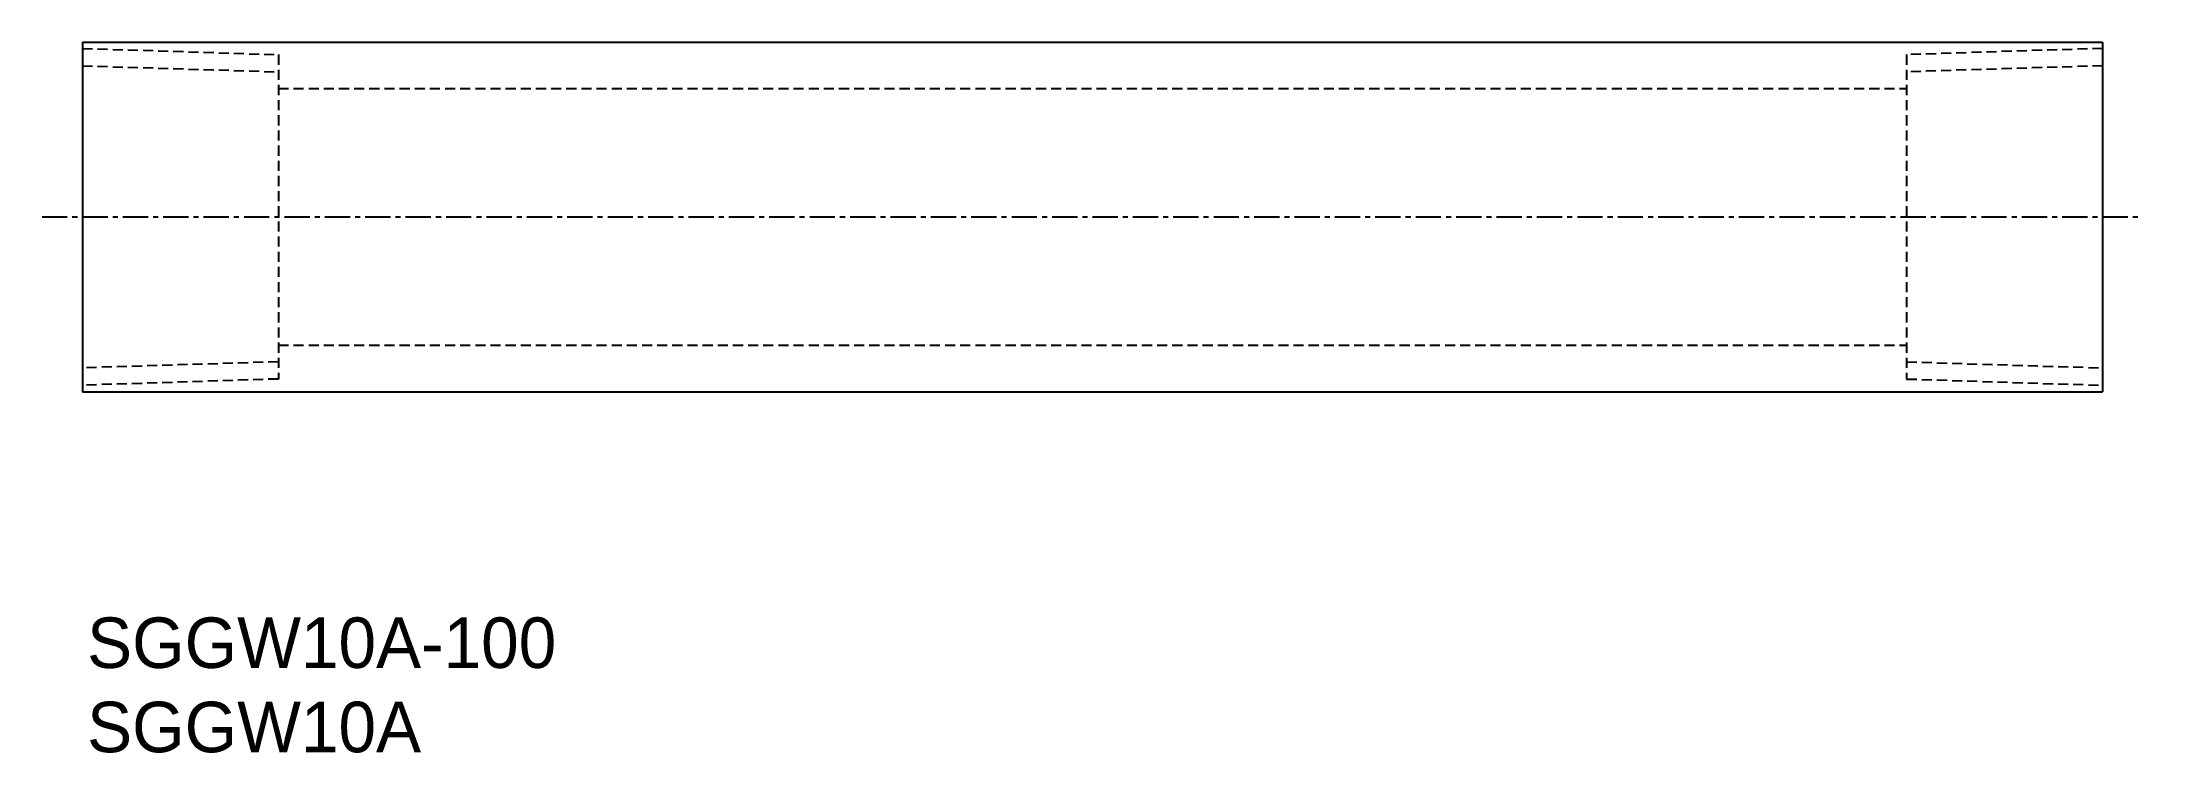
# Model space of a CAD drawing. Extents: x 48 to 152, y 183 to 218.
import ezdxf

# ---------------------------------------------------------------- set-up
doc = ezdxf.new("R2010")
doc.units = 0
doc.linetypes.add('CENTER', pattern=[2, 1.25, -0.25, 0.25, -0.25])
doc.linetypes.add('DASHED', pattern=[0.75, 0.5, -0.25])
doc.layers.get('0').update_dxf_attribs({"linetype": 'CONTINUOUS'})
doc.layers.add('CENTER', color=1, linetype='CENTER')

msp = doc.modelspace()

# ---------------------------------------------------------------- linework, layer by layer
for p, q in [((50.16, 217.68), (150.16, 217.68)), ((50.16, 217.68), (50.16, 200.38)), ((150.16, 217.68), (150.16, 200.38)), ((50.16, 200.38), (150.16, 200.38))]:
    msp.add_line(p, q)
at = {"color": 3, "linetype": 'DASHED'}
for p, q in [((50.16, 217.37), (59.86, 217.06)), ((150.16, 217.37), (140.46, 217.06)), ((50.16, 216.51), (59.86, 216.21)), ((59.86, 217.06), (59.86, 201.01)), ((140.46, 217.06), (140.46, 201.01)), ((150.16, 216.51), (140.46, 216.21)), ((59.86, 215.38), (140.46, 215.38)), ((59.86, 201.86), (50.16, 201.56)), ((59.86, 202.68), (140.46, 202.68)), ((140.46, 201.86), (150.16, 201.56)), ((59.86, 201.01), (50.16, 200.7)), ((140.46, 201.01), (150.16, 200.7))]:
    msp.add_line(p, q, dxfattribs=at)
at = {"layer": 'CENTER', "color": 1, "linetype": 'CENTER'}
msp.add_line((48.16, 209.03), (152.16, 209.03), dxfattribs=at)

# ---------------------------------------------------------------- texts
at = {"color": 7}
for s, p in [('SGGW10A-100', (50.39, 186.71)), ('SGGW10A', (50.39, 182.54))]:
    msp.add_text(s, height=2.5, dxfattribs=at).set_placement(p)

doc.saveas('drawing.dxf')
